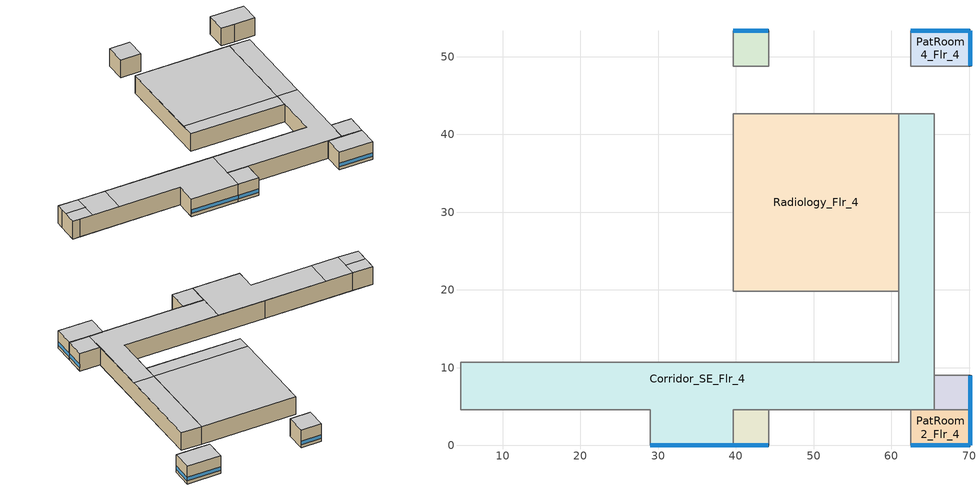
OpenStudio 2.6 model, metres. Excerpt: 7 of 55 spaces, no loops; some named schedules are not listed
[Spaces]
Corridor_SE_Flr_4
 floor to Corridor_SE_Flr_3: 65.53,42.67 65.53,4.57 39.62,4.57 39.62,0 28.96,0 28.96,4.57 4.57,4.57 4.57,10.67 60.96,10.67 60.96,42.67 z12.8
 wall outside: 28.96,0 39.62,0 z12.8:17.07
 wall to PatRoom6_Flr_4: 4.57,4.57 6.1,4.57 z12.8:17.07
 wall adiabatic (BTAP-Int-Wall): 4.57,10.67 4.57,8.99 4.57,4.57 / 65.53,4.57 65.53,8.99 65.53,42.67 / 39.62,0 39.62,4.57 44.2,4.57 62.48,4.57 / 6.1,4.57 28.96,4.57 28.96,0 z12.8:17.07
 wall to Corridor_NW_Flr_4: 9.14,10.67 4.57,10.67 / 65.53,42.67 60.96,42.67 z12.8:17.07
 wall to Lab_Flr_4: 28.96,10.67 9.14,10.67 z12.8:17.07
 wall to NurseStn_Lobby_Flr_4: 60.96,19.81 60.96,10.67 28.96,10.67 z12.8:17.07
 wall to Radiology_Flr_4: 60.96,42.67 60.96,19.81 z12.8:17.07
 wall to PatRoom2_Flr_4: 62.48,4.57 65.53,4.57 z12.8:17.07
 window: 28.98,0 39.6,0 z13.56:14.42
 ceiling to Corridor_Flr_5: 15.24,4.57 15.24,10.67 9.14,10.67 9.14,4.57 z17.07
 ceiling to Dining_Flr_5: 65.53,4.57 65.53,22.86 60.96,22.86 60.96,10.67 39.62,10.67 39.62,4.57 z17.07
 ceiling to Office1_Flr_5: 9.14,4.57 9.14,7.62 4.57,7.62 4.57,4.57 z17.07
 ceiling to NurseStn_Lobby_Flr_5: 39.62,0 39.62,10.67 15.24,10.67 15.24,4.57 28.96,4.57 28.96,0 z17.07
 ceiling to Kitchen_Flr_5: 65.53,22.86 65.53,42.67 60.96,42.67 60.96,22.86 z17.07
 ceiling adiabatic (BTAP-Int-Wall): 9.14,7.62 9.14,10.67 4.57,10.67 4.57,7.62 z17.07
PatRoom1_Mult10_Flr_4
 floor adiabatic (BTAP-Int-Wall): 44.2,4.57 44.2,0 39.62,0 39.62,4.57 z12.8
 wall outside: 39.62,0 44.2,0 z12.8:17.07
 wall adiabatic (BTAP-Int-Wall): 44.2,0 44.2,4.57 39.62,4.57 39.62,0 z12.8:17.07
 window: 39.65,0 44.17,0 z13.56:14.43
 ceiling adiabatic (BTAP-Int-Wall): 44.2,0 44.2,4.57 39.62,4.57 39.62,0 z17.07
PatRoom2_Flr_4
 floor to PatRoom2_Flr_3: 70.1,4.57 70.1,0 62.48,0 62.48,4.57 z12.8
 wall outside: 62.48,0 70.1,0 70.1,4.57 z12.8:17.07
 wall adiabatic (BTAP-Int-Wall): 62.48,4.57 62.48,0 / 70.1,4.57 65.53,4.57 z12.8:17.07
 window: 70.1,0.03 70.1,4.55 z13.56:14.43; 62.51,0 70.08,0 z13.56:14.42
 ceiling to Dining_Flr_5: 70.1,0 70.1,4.57 62.48,4.57 62.48,0 z17.07
PatRoom3_Mult10_Flr_4
 floor adiabatic (BTAP-Int-Wall): 70.1,8.99 70.1,4.57 65.53,4.57 65.53,8.99 z12.8
 wall outside: 70.1,4.57 70.1,8.99 z12.8:17.07
 wall adiabatic (BTAP-Int-Wall): 70.1,8.99 65.53,8.99 65.53,4.57 70.1,4.57 z12.8:17.07
 window: 70.1,4.6 70.1,8.97 z13.56:14.43
 ceiling adiabatic (BTAP-Int-Wall): 70.1,4.57 70.1,8.99 65.53,8.99 65.53,4.57 z17.07
Radiology_Flr_4
 floor to PhysTherapy_Flr_3: 60.96,42.67 60.96,19.81 39.62,19.81 39.62,42.67 z12.8
 wall to NurseStn_Lobby_Flr_4: 39.62,42.67 39.62,19.81 60.96,19.81 z12.8:17.07
 wall to Corridor_NW_Flr_4: 60.96,42.67 39.62,42.67 z12.8:17.07
 ceiling to Kitchen_Flr_5: 60.96,22.86 60.96,42.67 39.62,42.67 39.62,22.86 z17.07
 ceiling to Dining_Flr_5: 60.96,19.81 60.96,22.86 39.62,22.86 39.62,19.81 z17.07
PatRoom5_Mult10_Flr_4
 floor adiabatic (BTAP-Int-Wall): 44.2,53.34 44.2,48.77 39.62,48.77 39.62,53.34 z12.8
 wall outside: 44.2,53.34 39.62,53.34 z12.8:17.07
 wall adiabatic (BTAP-Int-Wall): 39.62,53.34 39.62,48.77 44.2,48.77 44.2,53.34 z12.8:17.07
 window: 44.17,53.34 39.65,53.34 z13.56:14.43
 ceiling adiabatic (BTAP-Int-Wall): 44.2,48.77 44.2,53.34 39.62,53.34 39.62,48.77 z17.07
PatRoom4_Flr_4
 floor to PatRoom4_Flr_3: 70.1,53.34 70.1,48.77 62.48,48.77 62.48,53.34 z12.8
 wall outside: 70.1,48.77 70.1,53.34 62.48,53.34 z12.8:17.07
 wall adiabatic (BTAP-Int-Wall): 65.53,48.77 70.1,48.77 / 62.48,53.34 62.48,48.77 z12.8:17.07
 wall to Corridor_NW_Flr_4: 62.48,48.77 65.53,48.77 z12.8:17.07
 window: 70.08,53.34 62.51,53.34 z13.56:14.42; 70.1,48.79 70.1,53.31 z13.56:14.43
 ceiling to Kitchen_Flr_5: 70.1,48.77 70.1,53.34 62.48,53.34 62.48,48.77 z17.07
[Building]
Hospital-CAN_QC_Kuujjuaq.AP.719060_CWEC2016.epw created: 2018-10-11 19:46:59 +0000: Default Construction Set=BTAP-Mass at hdd = 8550.0; Standards Number of Stories=6; Standards Number of Above Ground Stories=5; Standards Building Type=Hospital
[Site]
Kuujjuaq AP_QC_CAN: Latitude {deg}=58.1; Longitude {deg}=-68.417; Time Zone {hr}=-5; Elevation {m}=39.9
[ClimateZones]
Climate Zone Institution Name 1=ASHRAE; Climate Zone Document Name 1=ANSI/ASHRAE Standard 169; Climate Zone Document Year 1=2006; Climate Zone Institution Name 2=CEC; Climate Zone Document Name 2=California Climate Zone Descriptions; Climate Zone Document Year 2=1995
[Site:WaterMainsTemperature]
Calculation Method=Correlation; Annual Average Outdoor Air Temperature {C}=-3.825; Maximum Difference In Monthly Average Outdoor Air Temperatures {deltaC}=36
[Site:GroundTemperature:BuildingSurface]
19.527, 19.502, 19.536, 19.598, 20.002, 21.64, 22.225, 22.375, 21.449, 20.121, 19.802, 19.633
[SizingPeriod:DesignDay] Barometric Pressure {Pa}=100847; Sky Clearness=0; Rain Indicator=0; Snow Indicator=0; Day of Month=21; Daylight Saving Time Indicator=0; Humidity Indicating Type=Wetbulb; Dry-Bulb Temperature Range Modifier Type=DefaultMultipliers
Name | Maximum Dry-Bulb Temperature {C} | Daily Dry-Bulb Temperature Range {deltaC} | Humidity Indicating Conditions at Maximum Dry-Bulb | Wind Speed {m/s} | Wind Direction {deg} | Month | Day Type | Solar Model Indicator | ASHRAE Taub | ASHRAE Taud
Kuujjuaq AP Ann Htg 99.6% Condns DB | -36.2 | 0 | -36.2 | 2.2 | 220 | 1 | WinterDesignDay | ASHRAEClearSky
Kuujjuaq AP Ann Clg .4% Condns DB=>MWB | 24.1 | 10.3 | 16.2 | 4 | 210 | 7 | SummerDesignDay | ASHRAETau | 0.364 | 2.418
[Material]
Name | Roughness | Thickness {m} | Conductivity {W/m-K} | Density {kg/m3} | Specific Heat {J/kg-K} | Thermal Absorptance | Solar Absorptance | Visible Absorptance
1/2IN Gypsum | Smooth | 0.0127 | 0.16 | 784.9 | 830 | 0.9 | 0.4 | 0.4
F08 Metal surface; Metal Roof Surface | Smooth | 0.0008 | 45.28 | 7824 | 500 | 0.9 | 0.7 | 0.7
G05 25mm wood | MediumSmooth | 0.0254 | 0.15 | 608 | 1630 | 0.9 | 0.5 | 0.5
100mm Normalweight concrete floor | MediumSmooth | 0.1016 | 2.31 | 2322 | 832
G01 13mm gypsum board | Smooth | 0.0127 | 0.16 | 800 | 1090 | 0.9 | 0.7 | 0.5
4 in. Normalweight Concrete Floor | MediumRough | 0.1016 | 2.31 | 2322 | 832 | 0.9 | 0.7 | 0.7
1IN Stucco 1 | Smooth | 0.0253 | 0.6918 | 1858 | 837 | 0.9 | 0.7 | 0.92
8IN CONCRETE HW RefBldg | Rough | 0.2032 | 1.311 | 2240 | 836.8 | 0.9 | 0.7 | 0.7
6 in. Normalweight Concrete Floor | MediumRough | 0.1524 | 2.31 | 2322 | 832 | 0.9 | 0.7 | 0.7
[Material:NoMass] Roughness=Smooth; Thermal Absorptance=0.9; Solar Absorptance=0.7
Name | Thermal Resistance {m2-K/W} | Visible Absorptance
Typical Carpet Pad | 0.21648 | 0.8
Typical Insulation 1 | 6.78179 | 0.7
Typical Insulation 2 | 5.19354 | 0.7
Typical Insulation 3 | 7.04224 | 0.7
Typical Carpet Pad 2 | 2.57255 | 0.8
Typical Carpet Pad 3 | 4.69593 | 0.8
Typical Insulation 4 | 0.624982 | 0.7
Typical Insulation 5 | 0.625 | 0.7
[DefaultSurfaceConstructions]
Name | Floor Construction | Wall Construction | Roof Ceiling Construction
Default Surface Constructions 2 | BTAP-Int-Floor | BTAP-Int-Wall | BTAP-Int-Ceiling
BTAP-Mass at hdd = 8550.0 | BTAP-Ext-Floor-Mass:U-0.142 | BTAP-Ext-Wall-Mass:U-0.183 | BTAP-Ext-Roof-Metal:U-0.142
BTAP-Mass at hdd = 8550.0 1 | BTAP-Grnd-Floor-Mass:U-0.379 | BTAP-Grnd-Roof-Mass:U-0.21 | BTAP-Grnd-Roof-Mass:U-0.21
[DefaultSubSurfaceConstructions]
Name | Fixed Window Construction | Operable Window Construction | Door Construction | Glass Door Construction | Overhead Door Construction | Skylight Construction | Tubular Daylight Dome Construction | Tubular Daylight Diffuser Construction
Default Sub Surface Constructions 2 | BTAP-Ext-DaylightDiffuser | BTAP-Ext-DaylightDiffuser | BTAP-Int-Door
BTAP-Mass at hdd = 8550.0 | BTAP-Ext-DaylightDiffuser:U=0.160 SHGC=0.600 | BTAP-Ext-DaylightDiffuser:U=0.160 SHGC=0.600 | BTAP-Ext-Door:U-1.6 | BTAP-Ext-DaylightDiffuser:U=0.160 SHGC=0.600 | BTAP-Ext-OverHeadDoor:U-1.6 | BTAP-Ext-DaylightDiffuser:U=0.160 SHGC=0.600 | BTAP-Ext-DaylightDiffuser:U=0.160 SHGC=0.600 | BTAP-Ext-DaylightDiffuser:U=0.160 SHGC=0.600
[WindowMaterial:Blind]
Window Material Blind 1: Slat Width {m}=0.025; Slat Separation {m}=0.01875; Front Side Slat Beam Solar Reflectance=0.5; Back Side Slat Beam Solar Reflectance=0.5; Front Side Slat Diffuse Solar Reflectance=0.5; Back Side Slat Diffuse Solar Reflectance=0.5; Slat Beam Visible Transmittance=0
[Construction]
BTAP-Int-Floor: 100mm Normalweight concrete floor, Typical Carpet Pad
BTAP-Int-Wall: G01 13mm gypsum board, G01 13mm gypsum board
BTAP-Int-Ceiling: Typical Carpet Pad, 100mm Normalweight concrete floor
BTAP-Ext-DaylightDiffuser: SimpleGlazing
BTAP-Int-Door: G05 25mm wood
BTAP-Ext-Floor-Mass:U-0.142: Typical Insulation 1, 4 in. Normalweight Concrete Floor, Typical Carpet Pad
BTAP-Ext-Wall-Mass:U-0.183: 1IN Stucco 1, 8IN CONCRETE HW RefBldg, Typical Insulation 2, 1/2IN Gypsum
BTAP-Ext-Roof-Metal:U-0.142: Metal Roof Surface, Typical Insulation 3
BTAP-Grnd-Floor-Mass:U-0.379: 6 in. Normalweight Concrete Floor, Typical Carpet Pad 2
BTAP-Grnd-Roof-Mass:U-0.21: 6 in. Normalweight Concrete Floor, Typical Carpet Pad 3
BTAP-Ext-Door:U-1.6: F08 Metal surface, Typical Insulation 4
BTAP-Ext-OverHeadDoor:U-1.6: Typical Insulation 5
BTAP-Ext-DaylightDiffuser:U=0.160 SHGC=0.600: SimpleGlazing:U=0.160 SHGC=0.600
[DefaultConstructionSet]
BTAP-Mass at hdd = 8550.0: Default Exterior Surface Constructions=BTAP-Mass at hdd = 8550.0; Default Interior Surface Constructions=Default Surface Constructions 2; Default Ground Contact Surface Constructions=BTAP-Mass at hdd = 8550.0 1; Default Exterior SubSurface Constructions=BTAP-Mass at hdd = 8550.0; Default Interior SubSurface Constructions=Default Sub Surface Constructions 2; Interior Partition Construction=BTAP-Int-Door
[WindowMaterial:SimpleGlazingSystem] Solar Heat Gain Coefficient=0.6; Visible Transmittance=0.21
Name | U-Factor {W/m2-K}
SimpleGlazing | 2.2
SimpleGlazing:U=0.160 SHGC=0.600 | 1.6
[DesignSpecification:OutdoorAir] Outdoor Air Method=Sum; Outdoor Air Flow per Person {m3/s-person}=0; Outdoor Air Flow Rate {m3/s}=0; Outdoor Air Flow Air Changes per Hour {1/hr}=0
Name | Outdoor Air Flow per Floor Area {m3/s-m2}
Space Function Hospital - patient room Ventilation | 0.001524
Space Function Hospital - radiology/imaging Ventilation | 0.002286
Space Function Hospital corr. >= 2.4m-sch-B Ventilation | 0.000762
[ThermostatSetpoint:DualSetpoint]
Name | Heating Setpoint Temperature Schedule | Cooling Setpoint Temperature Schedule
Space Function Hospital corr. >= 2.4m-sch-B Thermostat 13 | NECB-B-Thermostat Setpoint-Heating | NECB-B-Thermostat Setpoint-Cooling
Space Function Hospital - patient room Thermostat 31; Space Function Hospital - patient room Thermostat 32; Space Function Hospital - patient room Thermostat 34; Space Function Hospital - patient room Thermostat 36; Space Function Hospital - patient room Thermostat 37; Space Function Hospital - radiology/imaging Thermostat 2 | NECB-H-Thermostat Setpoint-Heating | NECB-H-Thermostat Setpoint-Cooling
[ShadingControl]
Shading Control 1: Shading Type=InteriorBlind; Shading Device Material=Window Material Blind 1
[BuildingStory] Nominal Z Coordinate {m}=0; Nominal Floor to Floor Height {m}=4.2672
Building Story 5; Building Story 6
[Space] Building Story=Building Story 5
Name | Space Type | Thermal Zone
Corridor_SE_Flr_4 | Space Function Hospital corr. >= 2.4m-sch-B | Sp-Corridor_SE_Flr_4 Sys-3 Flr-5 Sch-B HPlcmt-south ZN
PatRoom1_Mult10_Flr_4 | Space Function Hospital - patient room | Sp-PatRoom1_Mult10_Flr_4 Sys-3 Flr-5 Sch-H HPlcmt-south ZN
PatRoom2_Flr_4 | Space Function Hospital - patient room | Sp-PatRoom2_Flr_4 Sys-3 Flr-5 Sch-H HPlcmt-south ZN
PatRoom3_Mult10_Flr_4 | Space Function Hospital - patient room | Sp-PatRoom3_Mult10_Flr_4 Sys-3 Flr-5 Sch-H HPlcmt-east ZN
Radiology_Flr_4 | Space Function Hospital - radiology/imaging | Sp-Radiology_Flr_4 Sys-3 Flr-5 Sch-H HPlcmt-core ZN
PatRoom5_Mult10_Flr_4 | Space Function Hospital - patient room | Sp-PatRoom5_Mult10_Flr_4 Sys-3 Flr-5 Sch-H HPlcmt-north ZN
PatRoom4_Flr_4 | Space Function Hospital - patient room | Sp-PatRoom4_Flr_4 Sys-3 Flr-5 Sch-H HPlcmt-north ZN
[SpaceType] Standards Building Type=Space Function
Name | Default Schedule Set | Design Specification Outdoor Air Object | Standards Space Type
Space Function Hospital corr. >= 2.4m-sch-B | Space Function Hospital corr. >= 2.4m-sch-B Schedule Set | Space Function Hospital corr. >= 2.4m-sch-B Ventilation | Hospital corr. >= 2.4m-sch-B
Space Function Hospital - patient room | Space Function Hospital - patient room Schedule Set | Space Function Hospital - patient room Ventilation | Hospital - patient room
Space Function Hospital - radiology/imaging | Space Function Hospital - radiology/imaging Schedule Set | Space Function Hospital - radiology/imaging Ventilation | Hospital - radiology/imaging
[People:Definition] Number of People Calculation Method=People/Area; Fraction Radiant=0.3
Name | People per Space Floor Area {person/m2}
Space Function Hospital - patient room People Definition; Space Function Hospital - radiology/imaging People Definition | 0.0500522
Space Function Hospital corr. >= 2.4m-sch-B People Definition | 0.0100104
[People] Work Efficiency Schedule=Work Efficiency Schedule; Clothing Insulation Schedule=Clothing Schedule; Air Velocity Schedule=Air Velocity Schedule; Multiplier=1
Name | People Definition | Space or SpaceType
Space Function Hospital - patient room People | Space Function Hospital - patient room People Definition | Space Function Hospital - patient room
Space Function Hospital - radiology/imaging People | Space Function Hospital - radiology/imaging People Definition | Space Function Hospital - radiology/imaging
Space Function Hospital corr. >= 2.4m-sch-B People | Space Function Hospital corr. >= 2.4m-sch-B People Definition | Space Function Hospital corr. >= 2.4m-sch-B
[Lights:Definition] Design Level Calculation Method=Watts/Area; Fraction Radiant=0.5; Fraction Visible=0.2
Name | Watts per Space Floor Area {W/m2}
Space Function Hospital - patient room Lights Definition | 6.69994
Space Function Hospital - radiology/imaging Lights Definition | 14.1999
Space Function Hospital corr. >= 2.4m-sch-B Lights Definition | 9.59992
[Lights] Fraction Replaceable=1
Name | Lights Definition | Space or SpaceType
Space Function Hospital - patient room Lights | Space Function Hospital - patient room Lights Definition | Space Function Hospital - patient room
Space Function Hospital - radiology/imaging Lights | Space Function Hospital - radiology/imaging Lights Definition | Space Function Hospital - radiology/imaging
Space Function Hospital corr. >= 2.4m-sch-B Lights | Space Function Hospital corr. >= 2.4m-sch-B Lights Definition | Space Function Hospital corr. >= 2.4m-sch-B
[ElectricEquipment:Definition] Design Level Calculation Method=Watts/Area; Watts per Space Floor Area {W/m2}=9.99992; Fraction Radiant=0.5
Space Function Hospital - patient room Elec Equip Definition; Space Function Hospital - radiology/imaging Elec Equip Definition
[ElectricEquipment]
Name | Electric Equipment Definition | Space or SpaceType
Space Function Hospital - patient room Elec Equip | Space Function Hospital - patient room Elec Equip Definition | Space Function Hospital - patient room
Space Function Hospital - radiology/imaging Elec Equip | Space Function Hospital - radiology/imaging Elec Equip Definition | Space Function Hospital - radiology/imaging
[DefaultScheduleSet] People Activity Level Schedule=NECB-Activity; Infiltration Schedule=Always On
Name | Number of People Schedule | Lighting Schedule | Electric Equipment Schedule
Space Function Hospital - patient room Schedule Set; Space Function Hospital - radiology/imaging Schedule Set | NECB-H-Occupancy | NECB-H-Lighting | NECB-H-Electric-Equipment
Space Function Hospital corr. >= 2.4m-sch-B Schedule Set | NECB-B-Occupancy | NECB-B-Lighting | NECB-B-Electric-Equipment
[SpaceInfiltration:DesignFlowRate] Schedule=Always On Discrete; Design Flow Rate Calculation Method=Flow/ExteriorArea; Flow per Exterior Surface Area {m3/s-m2}=0.00025; Constant Term Coefficient=0; Temperature Term Coefficient=0; Velocity Term Coefficient=0.224; Velocity Squared Term Coefficient=0
Name | Space or SpaceType
Corridor_SE_Flr_4 Infiltration | Corridor_SE_Flr_4
PatRoom1_Mult10_Flr_4 Infiltration | PatRoom1_Mult10_Flr_4
PatRoom2_Flr_4 Infiltration | PatRoom2_Flr_4
PatRoom3_Mult10_Flr_4 Infiltration | PatRoom3_Mult10_Flr_4
PatRoom4_Flr_4 Infiltration | PatRoom4_Flr_4
PatRoom5_Mult10_Flr_4 Infiltration | PatRoom5_Mult10_Flr_4
[ThermalZone] Use Ideal Air Loads=No
Name | Thermostat | Multiplier
Sp-Corridor_SE_Flr_4 Sys-3 Flr-5 Sch-B HPlcmt-south ZN | Space Function Hospital corr. >= 2.4m-sch-B Thermostat 13
Sp-PatRoom4_Flr_4 Sys-3 Flr-5 Sch-H HPlcmt-north ZN | Space Function Hospital - patient room Thermostat 31
Sp-PatRoom5_Mult10_Flr_4 Sys-3 Flr-5 Sch-H HPlcmt-north ZN | Space Function Hospital - patient room Thermostat 32 | 10
Sp-PatRoom3_Mult10_Flr_4 Sys-3 Flr-5 Sch-H HPlcmt-east ZN | Space Function Hospital - patient room Thermostat 34 | 10
Sp-PatRoom1_Mult10_Flr_4 Sys-3 Flr-5 Sch-H HPlcmt-south ZN | Space Function Hospital - patient room Thermostat 36 | 10
Sp-PatRoom2_Flr_4 Sys-3 Flr-5 Sch-H HPlcmt-south ZN | Space Function Hospital - patient room Thermostat 37
Sp-Radiology_Flr_4 Sys-3 Flr-5 Sch-H HPlcmt-core ZN | Space Function Hospital - radiology/imaging Thermostat 2
[Schedule:Ruleset]
Clothing Schedule: Default Day Schedule=Clothing Schedule Default Winter Clothes
Air Velocity Schedule: Default Day Schedule=Air Velocity Schedule Default
Work Efficiency Schedule: Default Day Schedule=Work Efficiency Schedule Default
NECB-B-Occupancy: Default Day Schedule=NECB-B-Occupancy Default
NECB-Activity: Default Day Schedule=NECB-Activity Default; Summer Design Day Schedule=NECB-Activity Summer Design Day; Winter Design Day Schedule=NECB-Activity Winter Design Day
NECB-B-Lighting: Default Day Schedule=NECB-B-Lighting Default
NECB-B-Electric-Equipment: Default Day Schedule=NECB-B-Electric-Equipment Default
Always On: Default Day Schedule=Always On Default
NECB-B-Thermostat Setpoint-Heating: Default Day Schedule=NECB-B-Thermostat Setpoint-Heating Default
NECB-B-Thermostat Setpoint-Cooling: Default Day Schedule=NECB-B-Thermostat Setpoint-Cooling Default
NECB-H-Occupancy: Default Day Schedule=NECB-H-Occupancy Default
NECB-H-Lighting: Default Day Schedule=NECB-H-Lighting Default
NECB-H-Electric-Equipment: Default Day Schedule=NECB-H-Electric-Equipment Default
NECB-H-Thermostat Setpoint-Heating: Default Day Schedule=NECB-H-Thermostat Setpoint-Heating Default
NECB-H-Thermostat Setpoint-Cooling: Default Day Schedule=NECB-H-Thermostat Setpoint-Cooling Default
[Schedule:Day]
Clothing Schedule Default Winter Clothes; Always On Default: 24, 0, 1
Air Velocity Schedule Default: 24, 0, 0.2
Work Efficiency Schedule Default: 24, 0, 0
NECB-B-Occupancy Default: 1, 0, 0.3, 2, 0, 0.1, 9, 0, 0, 10, 0, 0.1, 11, 0, 0.2, 12, 0, 0.5, 13, 0, 0.9, 14, 0, 0.8, 15, 0, 0.5, 17, 0, 0.2, 18, 0, 0.3, 19, 0, 0.6, 22, 0, 0.9, 23, 0, 0.6, 24, 0, 0.4
NECB-Activity Default; NECB-Activity Winter Design Day; NECB-Activity Summer Design Day: 24, 0, 130
NECB-B-Lighting Default: 1, 0, 0.9, 2, 0, 0.5, 9, 0, 0.1, 10, 0, 0.5, 11, 0, 0.7, 24, 0, 0.9
NECB-B-Thermostat Setpoint-Heating Default: 2, 0, 22, 8, 0, 18, 9, 0, 20, 24, 0, 22
NECB-B-Thermostat Setpoint-Cooling Default: 1, 0, 24, 8, 0, 35, 24, 0, 24
NECB-H-Occupancy Default; NECB-H-Lighting Default; NECB-H-Electric-Equipment Default: 24, 0, 0.9
NECB-H-Thermostat Setpoint-Heating Default: 1, 0, 22, 7, 0, 18, 8, 0, 20, 24, 0, 22
NECB-H-Thermostat Setpoint-Cooling Default: 24, 0, 24
[Schedule:Rule] Date Specification Type=DateRange; Start Day=1
Name | Schedule Ruleset | Rule Order | Day Schedule | Start Month | End Month | End Day | Apply Monday | Apply Tuesday | Apply Wednesday | Apply Thursday | Apply Friday | Apply Saturday | Apply Sunday
Schedule Rule 1 | Clothing Schedule | 0 | Clothing Schedule Summer Clothes | 5 | 9 | 30
Schedule Rule 2 | NECB-B-Occupancy | 2 | NECB-B-Occupancy Default|Wkdy Day | 1 | 12 | 31 | Yes | Yes | Yes | Yes | Yes
Schedule Rule 3 | NECB-B-Occupancy | 1 | NECB-B-Occupancy Sat Day | 1 | 12 | 31 |  |  |  |  |  | Yes
Schedule Rule 4 | NECB-B-Occupancy | 0 | NECB-B-Occupancy Sun|Hol Day | 1 | 12 | 31 |  |  |  |  |  |  | Yes
Schedule Rule 5 | NECB-B-Lighting | 2 | NECB-B-Lighting Default|Wkdy Day | 1 | 12 | 31 | Yes | Yes | Yes | Yes | Yes
Schedule Rule 11 | NECB-B-Thermostat Setpoint-Heating | 2 | NECB-B-Thermostat Setpoint-Heating Default|Wkdy Day | 1 | 12 | 31 | Yes | Yes | Yes | Yes | Yes
Schedule Rule 12 | NECB-B-Thermostat Setpoint-Heating | 1 | NECB-B-Thermostat Setpoint-Heating Sat Day | 1 | 12 | 31 |  |  |  |  |  | Yes
Schedule Rule 13 | NECB-B-Thermostat Setpoint-Heating | 0 | NECB-B-Thermostat Setpoint-Heating Sun|Hol Day | 1 | 12 | 31 |  |  |  |  |  |  | Yes
Schedule Rule 14 | NECB-B-Thermostat Setpoint-Cooling | 2 | NECB-B-Thermostat Setpoint-Cooling Default|Wkdy Day | 1 | 12 | 31 | Yes | Yes | Yes | Yes | Yes
Schedule Rule 15 | NECB-B-Thermostat Setpoint-Cooling | 1 | NECB-B-Thermostat Setpoint-Cooling Sat Day | 1 | 12 | 31 |  |  |  |  |  | Yes
Schedule Rule 16 | NECB-B-Thermostat Setpoint-Cooling | 0 | NECB-B-Thermostat Setpoint-Cooling Sun|Hol Day | 1 | 12 | 31 |  |  |  |  |  |  | Yes
Schedule Rule 17 | NECB-H-Occupancy | 2 | NECB-H-Occupancy Default|Wkdy Day | 1 | 12 | 31 | Yes | Yes | Yes | Yes | Yes
Schedule Rule 18 | NECB-H-Occupancy | 1 | NECB-H-Occupancy Sat Day | 1 | 12 | 31 |  |  |  |  |  | Yes
Schedule Rule 19 | NECB-H-Occupancy | 0 | NECB-H-Occupancy Sun|Hol Day | 1 | 12 | 31 |  |  |  |  |  |  | Yes
Schedule Rule 20 | NECB-H-Lighting | 2 | NECB-H-Lighting Default|Wkdy Day | 1 | 12 | 31 | Yes | Yes | Yes | Yes | Yes
Schedule Rule 21 | NECB-H-Lighting | 1 | NECB-H-Lighting Sat Day | 1 | 12 | 31 |  |  |  |  |  | Yes
Schedule Rule 22 | NECB-H-Lighting | 0 | NECB-H-Lighting Sun|Hol Day | 1 | 12 | 31 |  |  |  |  |  |  | Yes
Schedule Rule 23 | NECB-H-Electric-Equipment | 2 | NECB-H-Electric-Equipment Default|Wkdy Day | 1 | 12 | 31 | Yes | Yes | Yes | Yes | Yes
Schedule Rule 24 | NECB-H-Electric-Equipment | 1 | NECB-H-Electric-Equipment Sat Day | 1 | 12 | 31 |  |  |  |  |  | Yes
Schedule Rule 25 | NECB-H-Electric-Equipment | 0 | NECB-H-Electric-Equipment Sun|Hol Day | 1 | 12 | 31 |  |  |  |  |  |  | Yes
Schedule Rule 26 | NECB-H-Thermostat Setpoint-Heating | 2 | NECB-H-Thermostat Setpoint-Heating Default|Wkdy Day | 1 | 12 | 31 | Yes | Yes | Yes | Yes | Yes
Schedule Rule 27 | NECB-H-Thermostat Setpoint-Heating | 1 | NECB-H-Thermostat Setpoint-Heating Sat Day | 1 | 12 | 31 |  |  |  |  |  | Yes
Schedule Rule 28 | NECB-H-Thermostat Setpoint-Heating | 0 | NECB-H-Thermostat Setpoint-Heating Sun|Hol Day | 1 | 12 | 31 |  |  |  |  |  |  | Yes
Schedule Rule 29 | NECB-H-Thermostat Setpoint-Cooling | 2 | NECB-H-Thermostat Setpoint-Cooling Default|Wkdy Day | 1 | 12 | 31 | Yes | Yes | Yes | Yes | Yes
Schedule Rule 30 | NECB-H-Thermostat Setpoint-Cooling | 1 | NECB-H-Thermostat Setpoint-Cooling Sat Day | 1 | 12 | 31 |  |  |  |  |  | Yes
Schedule Rule 31 | NECB-H-Thermostat Setpoint-Cooling | 0 | NECB-H-Thermostat Setpoint-Cooling Sun|Hol Day | 1 | 12 | 31 |  |  |  |  |  |  | Yes
[Schedule:Constant]
Always On Discrete: Value=1
